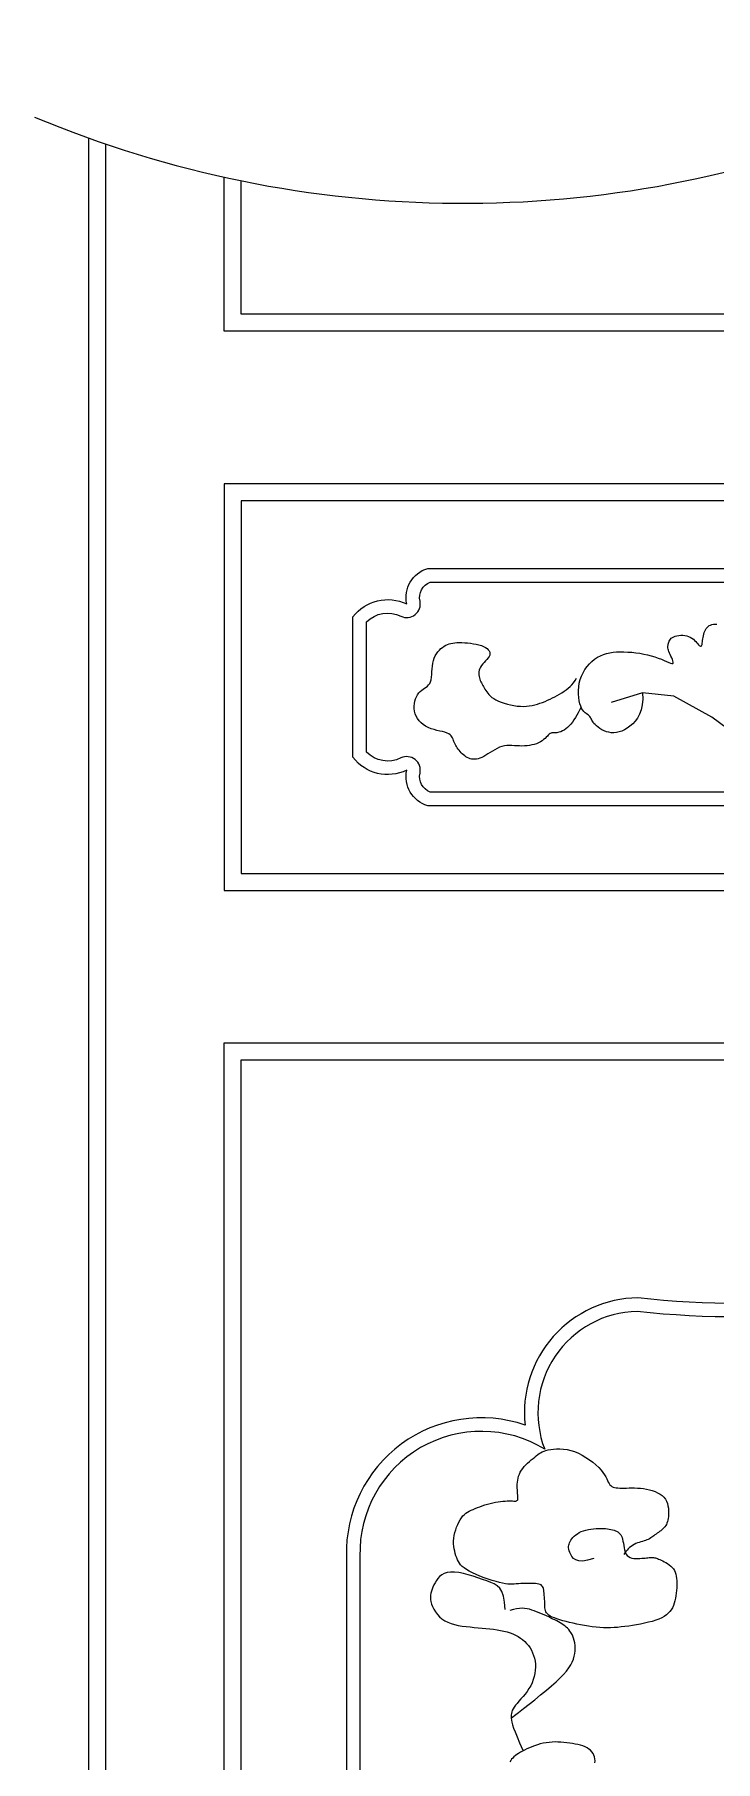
# Model space of a CAD drawing. Extents: x -66030 to 95157, y -13132 to 45879.
# Drawn here: x -27109.3 to -26954.6, y 32425.7 to 32818 of the extents above; entities that cross this region are included whole.
import ezdxf

# ---------------------------------------------------------------- set-up
doc = ezdxf.new("R2010")
doc.units = 0
doc.header["$LTSCALE"] = 100
doc.header["$MEASUREMENT"] = 0
for name, color, linetype in [('3', 11, 'CONTINUOUS'), ('4', 121, 'CONTINUOUS'), ('7', 105, 'CONTINUOUS')]:
    doc.layers.add(name, color=color, linetype=linetype)

msp = doc.modelspace()

# ---------------------------------------------------------------- linework, layer by layer
at = {"layer": '3'}
msp.add_lwpolyline([(-27109.28, 32799.29, 0.197288), (-26917.54, 32797.96, -0.174961), (-26698.52, 32799.78)], format="xyb", dxfattribs=at)
for points in [[(-26742.83, 32811.89), (-26742.83, 32750.63), (-27066.23, 32750.63), (-27066.23, 32785.65)], [(-27093.18, 32793.19), (-27093.18, 31868.98), (-26715.88, 31868.98), (-26715.88, 32805.34)]]:
    msp.add_lwpolyline(points, dxfattribs=at)
for points in [[(-27062.38, 32712.13), (-27062.38, 32627.43), (-26746.68, 32627.43), (-26746.68, 32712.13)], [(-27062.38, 32030.68), (-27062.38, 32585.08), (-26746.68, 32585.08), (-26746.68, 32030.68)]]:
    msp.add_lwpolyline(points, close=True, dxfattribs=at)
for points in [[(-27019.45, 32645.91, -0.365402), (-27021.72, 32650.23, 0.627178), (-27026.06, 32653.67, -0.317755), (-27033.89, 32654.97), (-27033.89, 32684.59, -0.317755), (-27026.06, 32685.89, 0.627178), (-27021.72, 32689.33, -0.365402), (-27019.45, 32693.65), (-26789.61, 32693.65, -0.365402), (-26787.35, 32689.33, 0.627178), (-26783, 32685.89, -0.317755), (-26775.17, 32684.59), (-26775.17, 32654.97, -0.317755), (-26783, 32653.67, 0.627178), (-26787.35, 32650.23, -0.365402), (-26789.61, 32645.91)], [(-26904.53, 32543.05, -0.251359), (-26925.19, 32528.41, -0.062454), (-26972.38, 32527.92, 0.520744), (-26993.4, 32496.63, 0.595172), (-27035.36, 32472.34), (-27035.49, 32146.5, 0.424263), (-27018.53, 32110.85, 0.477545), (-26990.65, 32067.99), (-26818.41, 32067.99, 0.477545), (-26790.54, 32110.85, 0.424263), (-26773.58, 32146.5), (-26773.71, 32472.34, 0.595172), (-26815.67, 32496.63, 0.520744), (-26836.69, 32527.92, -0.062454), (-26883.88, 32528.41, -0.251359)]]:
    msp.add_lwpolyline(points, format="xyb", close=True, dxfattribs=at)
at = {"layer": '4'}
for points in [[(-26746.68, 32812.63), (-26746.68, 32754.48), (-27062.38, 32754.48), (-27062.38, 32784.83)], [(-27097.03, 32794.54), (-27097.03, 31865.13), (-26712.03, 31865.13), (-26712.03, 32804.2)]]:
    msp.add_lwpolyline(points, dxfattribs=at)
for points in [[(-27066.23, 32715.98), (-27066.23, 32623.58), (-26742.83, 32623.58), (-26742.83, 32715.98)], [(-27066.23, 32026.83), (-27066.23, 32588.93), (-26742.83, 32588.93), (-26742.83, 32026.83)]]:
    msp.add_lwpolyline(points, close=True, dxfattribs=at)
msp.add_lwpolyline([(-27019.97, 32642.83, -0.394243), (-27024.72, 32650.9, -0.356522), (-27036.97, 32653.82), (-27036.97, 32685.74, -0.356522), (-27024.72, 32688.66, -0.394243), (-27019.97, 32696.73), (-26789.1, 32696.73, -0.394243), (-26784.35, 32688.66, -0.356522), (-26772.09, 32685.74), (-26772.09, 32653.82, -0.356522), (-26784.35, 32650.9, -0.394243), (-26789.1, 32642.83)], format="xyb", close=True, dxfattribs=at)
msp.add_lwpolyline([(-26905.07, 32551.5, -0.336997), (-26925.59, 32531.46, -0.062745), (-26972.22, 32531, 0.442879), (-26997.87, 32502.11, 0.522656), (-27038.44, 32472.3), (-27038.57, 32147.04, 0.390753), (-27022.24, 32109, 0.454265), (-26990.81, 32064.91), (-26904.53, 32064.91), (-26818.26, 32064.91, 0.454265), (-26786.82, 32109, 0.390753), (-26770.5, 32147.04), (-26770.63, 32472.3, 0.522656), (-26811.2, 32502.11, 0.442879), (-26836.85, 32531, -0.062745), (-26883.48, 32531.46, -0.336997), (-26904, 32551.5)], format="xyb", dxfattribs=at)
at = {"layer": '7'}
for points in [[(-26971.2, 32668.46), (-26971.14, 32667), (-26971.24, 32665.71), (-26971.49, 32664.58), (-26971.85, 32663.6), (-26972.31, 32662.75), (-26972.84, 32662.02), (-26973.42, 32661.4), (-26974.03, 32660.88), (-26974.64, 32660.44), (-26975.27, 32660.08), (-26975.89, 32659.8), (-26976.5, 32659.6), (-26977.11, 32659.47), (-26977.71, 32659.41), (-26978.29, 32659.42), (-26978.86, 32659.5), (-26979.4, 32659.64), (-26979.92, 32659.84), (-26980.4, 32660.08), (-26980.85, 32660.35), (-26981.26, 32660.64), (-26981.63, 32660.94), (-26981.94, 32661.25), (-26982.21, 32661.54), (-26982.41, 32661.81), (-26982.58, 32662.06), (-26982.7, 32662.3), (-26982.81, 32662.51), (-26982.91, 32662.72), (-26983.02, 32662.9), (-26983.14, 32663.08), (-26983.29, 32663.24), (-26983.48, 32663.4), (-26983.71, 32663.56), (-26983.96, 32663.74), (-26984.22, 32663.96), (-26984.49, 32664.22), (-26984.76, 32664.54), (-26985.01, 32664.93), (-26985.23, 32665.41), (-26985.42, 32665.99), (-26985.57, 32666.65), (-26985.68, 32667.38), (-26985.74, 32668.16), (-26985.73, 32668.98), (-26985.67, 32669.82), (-26985.54, 32670.66), (-26985.33, 32671.48), (-26985.04, 32672.28), (-26984.69, 32673.04), (-26984.26, 32673.76), (-26983.78, 32674.43), (-26983.25, 32675.05), (-26982.67, 32675.61), (-26982.06, 32676.11), (-26981.42, 32676.54), (-26980.75, 32676.9), (-26980.07, 32677.19), (-26979.36, 32677.41), (-26978.62, 32677.58), (-26977.86, 32677.7), (-26977.07, 32677.77), (-26976.25, 32677.79), (-26975.41, 32677.79), (-26974.53, 32677.75), (-26973.63, 32677.68), (-26972.72, 32677.58), (-26971.82, 32677.45), (-26970.92, 32677.29), (-26970.04, 32677.1), (-26969.19, 32676.88), (-26968.37, 32676.64), (-26967.61, 32676.37), (-26966.91, 32676.09), (-26966.26, 32675.81), (-26965.7, 32675.56), (-26965.21, 32675.35), (-26964.81, 32675.2), (-26964.5, 32675.12), (-26964.3, 32675.13), (-26964.2, 32675.24), (-26964.2, 32675.44), (-26964.27, 32675.71), (-26964.4, 32676.04), (-26964.56, 32676.4), (-26964.74, 32676.78), (-26964.92, 32677.16), (-26965.09, 32677.52), (-26965.22, 32677.85), (-26965.31, 32678.15), (-26965.38, 32678.42), (-26965.42, 32678.66), (-26965.43, 32678.9), (-26965.42, 32679.12), (-26965.39, 32679.34), (-26965.35, 32679.56), (-26965.29, 32679.78), (-26965.22, 32680.01), (-26965.12, 32680.23), (-26965, 32680.45), (-26964.84, 32680.66), (-26964.64, 32680.86), (-26964.4, 32681.04), (-26964.1, 32681.2), (-26963.76, 32681.33), (-26963.37, 32681.44), (-26962.94, 32681.52), (-26962.5, 32681.56), (-26962.04, 32681.56), (-26961.58, 32681.52), (-26961.14, 32681.43), (-26960.72, 32681.3), (-26960.33, 32681.11), (-26959.97, 32680.89), (-26959.64, 32680.64), (-26959.35, 32680.37), (-26959.08, 32680.1), (-26958.85, 32679.84), (-26958.64, 32679.6), (-26958.45, 32679.39), (-26958.29, 32679.23), (-26958.15, 32679.12), (-26958.03, 32679.05), (-26957.93, 32679.04), (-26957.85, 32679.07), (-26957.78, 32679.16), (-26957.71, 32679.3), (-26957.66, 32679.49), (-26957.61, 32679.74), (-26957.57, 32680.03), (-26957.53, 32680.36), (-26957.48, 32680.72), (-26957.42, 32681.08), (-26957.35, 32681.46), (-26957.27, 32681.83), (-26957.17, 32682.18), (-26957.05, 32682.52), (-26956.9, 32682.82), (-26956.73, 32683.1), (-26956.53, 32683.35), (-26956.3, 32683.56), (-26956.05, 32683.74), (-26955.75, 32683.88), (-26955.43, 32683.99), (-26955.07, 32684.06), (-26954.68, 32684.08), (-26954.27, 32684.07)], [(-26985.14, 32665.22), (-26985.33, 32664.85), (-26985.56, 32664.41), (-26985.82, 32663.92), (-26986.1, 32663.41), (-26986.42, 32662.87), (-26986.76, 32662.35), (-26987.11, 32661.84), (-26987.48, 32661.37), (-26987.86, 32660.96), (-26988.25, 32660.59), (-26988.63, 32660.28), (-26989.01, 32660.02), (-26989.39, 32659.81), (-26989.74, 32659.64), (-26990.08, 32659.52), (-26990.39, 32659.44), (-26990.67, 32659.39), (-26990.92, 32659.38), (-26991.16, 32659.38), (-26991.37, 32659.38), (-26991.58, 32659.38), (-26991.78, 32659.36), (-26991.97, 32659.3), (-26992.16, 32659.21), (-26992.36, 32659.06), (-26992.58, 32658.86), (-26992.8, 32658.63), (-26993.05, 32658.38), (-26993.33, 32658.12), (-26993.64, 32657.84), (-26993.98, 32657.58), (-26994.36, 32657.34), (-26994.79, 32657.12), (-26995.26, 32656.92), (-26995.76, 32656.76), (-26996.3, 32656.63), (-26996.85, 32656.52), (-26997.41, 32656.44), (-26997.99, 32656.4), (-26998.57, 32656.38), (-26999.15, 32656.4), (-26999.72, 32656.43), (-27000.29, 32656.46), (-27000.86, 32656.49), (-27001.43, 32656.5), (-27001.99, 32656.48), (-27002.55, 32656.41), (-27003.11, 32656.29), (-27003.66, 32656.09), (-27004.2, 32655.84), (-27004.74, 32655.55), (-27005.27, 32655.24), (-27005.79, 32654.91), (-27006.29, 32654.59), (-27006.78, 32654.29), (-27007.25, 32654.02), (-27007.69, 32653.8), (-27008.12, 32653.62), (-27008.52, 32653.5), (-27008.91, 32653.41), (-27009.29, 32653.37), (-27009.65, 32653.37), (-27010, 32653.42), (-27010.33, 32653.49), (-27010.66, 32653.61), (-27010.98, 32653.76), (-27011.29, 32653.94), (-27011.58, 32654.14), (-27011.87, 32654.37), (-27012.14, 32654.61), (-27012.39, 32654.87), (-27012.63, 32655.14), (-27012.86, 32655.41), (-27013.07, 32655.69), (-27013.27, 32655.97), (-27013.45, 32656.26), (-27013.61, 32656.54), (-27013.76, 32656.83), (-27013.9, 32657.12), (-27014.01, 32657.4), (-27014.12, 32657.68), (-27014.22, 32657.96), (-27014.34, 32658.22), (-27014.48, 32658.48), (-27014.66, 32658.72), (-27014.9, 32658.95), (-27015.21, 32659.15), (-27015.59, 32659.34), (-27016.07, 32659.5), (-27016.62, 32659.65), (-27017.23, 32659.79), (-27017.87, 32659.95), (-27018.54, 32660.12), (-27019.2, 32660.33), (-27019.85, 32660.58), (-27020.45, 32660.88), (-27021, 32661.24), (-27021.49, 32661.66), (-27021.92, 32662.13), (-27022.28, 32662.64), (-27022.58, 32663.17), (-27022.81, 32663.73), (-27022.96, 32664.31), (-27023.05, 32664.89), (-27023.06, 32665.46), (-27023.01, 32666.03), (-27022.9, 32666.57), (-27022.73, 32667.1), (-27022.52, 32667.59), (-27022.26, 32668.04), (-27021.98, 32668.44), (-27021.67, 32668.79), (-27021.34, 32669.08), (-27021.01, 32669.33), (-27020.67, 32669.56), (-27020.34, 32669.78), (-27020.04, 32670.02), (-27019.76, 32670.28), (-27019.53, 32670.6), (-27019.34, 32670.99), (-27019.2, 32671.46), (-27019.11, 32672.01), (-27019.05, 32672.61), (-27019.01, 32673.24), (-27018.96, 32673.9), (-27018.9, 32674.56), (-27018.81, 32675.2), (-27018.68, 32675.82), (-27018.49, 32676.38), (-27018.25, 32676.9), (-27017.97, 32677.37), (-27017.66, 32677.8), (-27017.32, 32678.18), (-27016.96, 32678.52), (-27016.59, 32678.81), (-27016.22, 32679.07), (-27015.85, 32679.28), (-27015.48, 32679.46), (-27015.1, 32679.6), (-27014.7, 32679.71), (-27014.28, 32679.79), (-27013.83, 32679.85), (-27013.34, 32679.88), (-27012.8, 32679.89), (-27012.21, 32679.88), (-27011.57, 32679.85), (-27010.92, 32679.8), (-27010.25, 32679.73), (-27009.58, 32679.63), (-27008.94, 32679.51), (-27008.33, 32679.37), (-27007.77, 32679.2), (-27007.27, 32679), (-27006.85, 32678.78), (-27006.49, 32678.53), (-27006.21, 32678.27), (-27006, 32677.98), (-27005.88, 32677.69), (-27005.85, 32677.38), (-27005.9, 32677.06), (-27006.04, 32676.74), (-27006.25, 32676.41), (-27006.52, 32676.08), (-27006.82, 32675.74), (-27007.14, 32675.39), (-27007.45, 32675.05), (-27007.73, 32674.69), (-27007.97, 32674.34), (-27008.15, 32673.98), (-27008.27, 32673.62), (-27008.33, 32673.26), (-27008.36, 32672.91), (-27008.34, 32672.56), (-27008.3, 32672.22), (-27008.22, 32671.9), (-27008.13, 32671.58), (-27008.03, 32671.28), (-27007.91, 32670.99), (-27007.78, 32670.71), (-27007.64, 32670.44), (-27007.49, 32670.16), (-27007.33, 32669.89), (-27007.16, 32669.61), (-27006.98, 32669.32), (-27006.79, 32669.02), (-27006.58, 32668.71), (-27006.35, 32668.39), (-27006.08, 32668.07), (-27005.77, 32667.76), (-27005.4, 32667.45), (-27004.98, 32667.15), (-27004.49, 32666.85), (-27003.92, 32666.58), (-27003.29, 32666.32), (-27002.61, 32666.09), (-27001.89, 32665.89), (-27001.15, 32665.71), (-27000.41, 32665.57), (-26999.66, 32665.47), (-26998.93, 32665.41), (-26998.23, 32665.4), (-26997.56, 32665.42), (-26996.91, 32665.49), (-26996.28, 32665.6), (-26995.67, 32665.73), (-26995.07, 32665.9), (-26994.49, 32666.09), (-26993.9, 32666.3), (-26993.33, 32666.53), (-26992.75, 32666.77), (-26992.19, 32667.04), (-26991.63, 32667.31), (-26991.08, 32667.6), (-26990.54, 32667.9), (-26990.01, 32668.2), (-26989.5, 32668.51), (-26989, 32668.83), (-26988.53, 32669.16), (-26988.07, 32669.51), (-26987.63, 32669.89), (-26987.22, 32670.3), (-26986.84, 32670.75), (-26986.5, 32671.25), (-26986.18, 32671.81)], [(-26914.64, 32657.97), (-26922.5, 32652.71), (-26933.15, 32651.53), (-26941.82, 32652.9), (-26955.43, 32662.95), (-26964.1, 32667.68), (-26971.2, 32668.46), (-26978.3, 32666.3)], [(-26982.27, 32471.8), (-26983.65, 32471.38), (-26984.77, 32471.22), (-26985.66, 32471.27), (-26986.34, 32471.48), (-26986.86, 32471.81), (-26987.23, 32472.22), (-26987.5, 32472.67), (-26987.69, 32473.12), (-26987.83, 32473.52), (-26987.92, 32473.88), (-26987.97, 32474.21), (-26987.98, 32474.52), (-26987.95, 32474.8), (-26987.88, 32475.08), (-26987.77, 32475.36), (-26987.63, 32475.64), (-26987.45, 32475.93), (-26987.23, 32476.24), (-26986.98, 32476.54), (-26986.69, 32476.84), (-26986.36, 32477.13), (-26985.98, 32477.41), (-26985.56, 32477.66), (-26985.1, 32477.89), (-26984.6, 32478.08), (-26984.05, 32478.23), (-26983.49, 32478.36), (-26982.9, 32478.46), (-26982.31, 32478.54), (-26981.73, 32478.59), (-26981.15, 32478.61), (-26980.61, 32478.62), (-26980.09, 32478.61), (-26979.61, 32478.59), (-26979.16, 32478.55), (-26978.75, 32478.49), (-26978.36, 32478.41), (-26977.99, 32478.33), (-26977.66, 32478.22), (-26977.34, 32478.1), (-26977.06, 32477.97), (-26976.79, 32477.81), (-26976.55, 32477.63), (-26976.33, 32477.42), (-26976.14, 32477.17), (-26975.97, 32476.89), (-26975.83, 32476.55), (-26975.71, 32476.16), (-26975.62, 32475.72), (-26975.54, 32475.24), (-26975.46, 32474.74), (-26975.38, 32474.23), (-26975.27, 32473.73), (-26975.13, 32473.27), (-26974.94, 32472.85), (-26974.7, 32472.5), (-26974.39, 32472.23), (-26974.02, 32472.03), (-26973.61, 32471.9), (-26973.17, 32471.82), (-26972.72, 32471.78), (-26972.26, 32471.78), (-26971.8, 32471.8), (-26971.37, 32471.83), (-26970.97, 32471.86), (-26970.61, 32471.9), (-26970.27, 32471.93), (-26969.96, 32471.97), (-26969.67, 32471.99), (-26969.4, 32472.01), (-26969.15, 32472.02), (-26968.91, 32472.01), (-26968.68, 32471.99), (-26968.46, 32471.96), (-26968.24, 32471.91), (-26968.02, 32471.84), (-26967.78, 32471.76), (-26967.52, 32471.66), (-26967.25, 32471.54), (-26966.94, 32471.4), (-26966.6, 32471.24), (-26966.24, 32471.05), (-26965.86, 32470.85), (-26965.48, 32470.62), (-26965.12, 32470.36), (-26964.77, 32470.08), (-26964.45, 32469.77), (-26964.17, 32469.43), (-26963.94, 32469.05), (-26963.76, 32468.65), (-26963.62, 32468.22), (-26963.52, 32467.76), (-26963.45, 32467.27), (-26963.41, 32466.76), (-26963.4, 32466.23), (-26963.4, 32465.68), (-26963.42, 32465.1), (-26963.45, 32464.51), (-26963.51, 32463.92), (-26963.59, 32463.33), (-26963.69, 32462.74), (-26963.82, 32462.17), (-26963.98, 32461.62), (-26964.17, 32461.09), (-26964.39, 32460.6), (-26964.66, 32460.15), (-26964.98, 32459.72), (-26965.34, 32459.33), (-26965.77, 32458.96), (-26966.26, 32458.62), (-26966.82, 32458.31), (-26967.46, 32458.02), (-26968.18, 32457.75), (-26968.97, 32457.51), (-26969.82, 32457.29), (-26970.7, 32457.08), (-26971.61, 32456.9), (-26972.52, 32456.73), (-26973.44, 32456.58), (-26974.33, 32456.45), (-26975.19, 32456.33), (-26976.02, 32456.23), (-26976.84, 32456.14), (-26977.64, 32456.08), (-26978.44, 32456.04), (-26979.24, 32456.03), (-26980.05, 32456.04), (-26980.88, 32456.08), (-26981.74, 32456.15), (-26982.61, 32456.26), (-26983.49, 32456.38), (-26984.38, 32456.53), (-26985.26, 32456.69), (-26986.12, 32456.87), (-26986.97, 32457.06), (-26987.78, 32457.25), (-26988.56, 32457.45), (-26989.29, 32457.65), (-26989.98, 32457.85), (-26990.61, 32458.06), (-26991.18, 32458.27), (-26991.69, 32458.49), (-26992.13, 32458.71), (-26992.49, 32458.94), (-26992.78, 32459.18), (-26992.99, 32459.42), (-26993.14, 32459.68), (-26993.25, 32459.95), (-26993.31, 32460.24), (-26993.35, 32460.56), (-26993.37, 32460.9), (-26993.38, 32461.28), (-26993.4, 32461.69), (-26993.41, 32462.12), (-26993.43, 32462.56), (-26993.46, 32463.01), (-26993.49, 32463.45), (-26993.53, 32463.88), (-26993.58, 32464.27), (-26993.63, 32464.63), (-26993.69, 32464.94), (-26993.77, 32465.21), (-26993.88, 32465.43), (-26994.02, 32465.61), (-26994.2, 32465.77), (-26994.43, 32465.88), (-26994.72, 32465.98), (-26995.08, 32466.05), (-26995.5, 32466.09), (-26995.99, 32466.12), (-26996.53, 32466.14), (-26997.09, 32466.14), (-26997.67, 32466.13), (-26998.25, 32466.11), (-26998.82, 32466.08), (-26999.36, 32466.05), (-26999.86, 32466.01), (-27000.33, 32465.98), (-27000.8, 32465.96), (-27001.28, 32465.96), (-27001.79, 32465.99), (-27002.34, 32466.06), (-27002.96, 32466.17), (-27003.67, 32466.32), (-27004.46, 32466.53), (-27005.33, 32466.79), (-27006.25, 32467.1), (-27007.18, 32467.43), (-27008.11, 32467.79), (-27009, 32468.16), (-27009.83, 32468.53), (-27010.56, 32468.91), (-27011.19, 32469.27), (-27011.7, 32469.63), (-27012.13, 32469.98), (-27012.49, 32470.35), (-27012.77, 32470.72), (-27013.01, 32471.11), (-27013.21, 32471.52), (-27013.39, 32471.95), (-27013.56, 32472.42), (-27013.72, 32472.91), (-27013.85, 32473.43), (-27013.96, 32473.98), (-27014.04, 32474.55), (-27014.08, 32475.14), (-27014.08, 32475.75), (-27014.04, 32476.38), (-27013.95, 32477.02), (-27013.8, 32477.66), (-27013.62, 32478.3), (-27013.4, 32478.92), (-27013.16, 32479.52), (-27012.88, 32480.08), (-27012.59, 32480.59), (-27012.29, 32481.05), (-27011.97, 32481.45), (-27011.64, 32481.79), (-27011.29, 32482.08), (-27010.93, 32482.33), (-27010.54, 32482.55), (-27010.13, 32482.76), (-27009.68, 32482.95), (-27009.21, 32483.14), (-27008.69, 32483.34), (-27008.15, 32483.55), (-27007.58, 32483.75), (-27006.99, 32483.95), (-27006.39, 32484.13), (-27005.79, 32484.31), (-27005.18, 32484.46), (-27004.59, 32484.59), (-27004.01, 32484.69), (-27003.45, 32484.77), (-27002.91, 32484.82), (-27002.4, 32484.85), (-27001.92, 32484.87), (-27001.48, 32484.88), (-27001.09, 32484.88), (-27000.74, 32484.87), (-27000.44, 32484.85), (-27000.19, 32484.85), (-26999.99, 32484.85), (-26999.82, 32484.88), (-26999.7, 32484.93), (-26999.61, 32485.02), (-26999.54, 32485.15), (-26999.51, 32485.33), (-26999.5, 32485.56), (-26999.5, 32485.85), (-26999.52, 32486.18), (-26999.55, 32486.55), (-26999.58, 32486.94), (-26999.6, 32487.36), (-26999.62, 32487.8), (-26999.63, 32488.25), (-26999.62, 32488.7), (-26999.59, 32489.15), (-26999.53, 32489.61), (-26999.45, 32490.06), (-26999.32, 32490.51), (-26999.16, 32490.95), (-26998.96, 32491.4), (-26998.7, 32491.83), (-26998.4, 32492.26), (-26998.06, 32492.68), (-26997.68, 32493.08), (-26997.28, 32493.47), (-26996.87, 32493.85), (-26996.46, 32494.2), (-26996.06, 32494.54), (-26995.68, 32494.84), (-26995.33, 32495.13), (-26994.99, 32495.38), (-26994.66, 32495.61), (-26994.32, 32495.82), (-26993.96, 32496.01), (-26993.56, 32496.18), (-26993.11, 32496.32), (-26992.61, 32496.45), (-26992.03, 32496.57), (-26991.39, 32496.65), (-26990.69, 32496.7), (-26989.94, 32496.71), (-26989.15, 32496.66), (-26988.33, 32496.54), (-26987.48, 32496.35), (-26986.62, 32496.08), (-26985.75, 32495.72), (-26984.88, 32495.28), (-26984.04, 32494.77), (-26983.23, 32494.23), (-26982.47, 32493.65), (-26981.77, 32493.05), (-26981.14, 32492.46), (-26980.61, 32491.88), (-26980.17, 32491.33), (-26979.82, 32490.81), (-26979.54, 32490.34), (-26979.32, 32489.89), (-26979.13, 32489.49), (-26978.96, 32489.14), (-26978.79, 32488.82), (-26978.61, 32488.56), (-26978.39, 32488.34), (-26978.15, 32488.16), (-26977.87, 32488.03), (-26977.55, 32487.93), (-26977.2, 32487.86), (-26976.81, 32487.82), (-26976.37, 32487.79), (-26975.9, 32487.79), (-26975.38, 32487.79), (-26974.82, 32487.8), (-26974.24, 32487.81), (-26973.62, 32487.82), (-26972.98, 32487.81), (-26972.32, 32487.79), (-26971.65, 32487.74), (-26970.97, 32487.66), (-26970.29, 32487.56), (-26969.62, 32487.41), (-26968.96, 32487.23), (-26968.34, 32487), (-26967.75, 32486.74), (-26967.21, 32486.44), (-26966.73, 32486.09), (-26966.32, 32485.7), (-26965.99, 32485.26), (-26965.74, 32484.79), (-26965.54, 32484.29), (-26965.41, 32483.77), (-26965.32, 32483.25), (-26965.28, 32482.74), (-26965.26, 32482.24), (-26965.28, 32481.76), (-26965.31, 32481.32), (-26965.36, 32480.9), (-26965.43, 32480.52), (-26965.52, 32480.17), (-26965.63, 32479.84), (-26965.77, 32479.54), (-26965.92, 32479.26), (-26966.11, 32478.99), (-26966.32, 32478.75), (-26966.55, 32478.52), (-26966.79, 32478.3), (-26967.05, 32478.09), (-26967.32, 32477.9), (-26967.58, 32477.7), (-26967.85, 32477.52), (-26968.11, 32477.33), (-26968.36, 32477.15), (-26968.6, 32476.97), (-26968.84, 32476.79), (-26969.08, 32476.61), (-26969.33, 32476.45), (-26969.59, 32476.29), (-26969.87, 32476.14), (-26970.17, 32476.01), (-26970.5, 32475.89), (-26970.84, 32475.78), (-26971.2, 32475.67), (-26971.57, 32475.56), (-26971.95, 32475.44), (-26972.33, 32475.31), (-26972.71, 32475.16), (-26973.08, 32474.98), (-26973.44, 32474.77), (-26973.78, 32474.54), (-26974.11, 32474.28), (-26974.41, 32474), (-26974.7, 32473.71), (-26974.97, 32473.39), (-26975.22, 32473.06), (-26975.44, 32472.72)], [(-27002.4, 32460.17), (-27002.53, 32461.9), (-27002.78, 32463.24), (-27003.14, 32464.27), (-27003.62, 32465.03), (-27004.2, 32465.59), (-27004.88, 32466.02), (-27005.67, 32466.36), (-27006.56, 32466.68), (-27007.54, 32467.02), (-27008.58, 32467.38), (-27009.67, 32467.74), (-27010.77, 32468.07), (-27011.86, 32468.36), (-27012.91, 32468.58), (-27013.89, 32468.7), (-27014.78, 32468.72), (-27015.55, 32468.61), (-27016.21, 32468.39), (-27016.78, 32468.07), (-27017.26, 32467.68), (-27017.67, 32467.24), (-27018.01, 32466.76), (-27018.31, 32466.26), (-27018.57, 32465.77), (-27018.79, 32465.29), (-27018.99, 32464.84), (-27019.15, 32464.39), (-27019.27, 32463.93), (-27019.35, 32463.48), (-27019.37, 32463), (-27019.34, 32462.51), (-27019.24, 32461.99), (-27019.08, 32461.43), (-27018.86, 32460.85), (-27018.56, 32460.25), (-27018.2, 32459.67), (-27017.78, 32459.1), (-27017.29, 32458.56), (-27016.73, 32458.08), (-27016.1, 32457.65), (-27015.41, 32457.29), (-27014.67, 32457), (-27013.87, 32456.77), (-27013.03, 32456.58), (-27012.16, 32456.44), (-27011.27, 32456.32), (-27010.36, 32456.23), (-27009.45, 32456.14), (-27008.54, 32456.06), (-27007.64, 32455.98), (-27006.75, 32455.9), (-27005.88, 32455.8), (-27005.03, 32455.7), (-27004.2, 32455.58), (-27003.41, 32455.44), (-27002.65, 32455.28), (-27001.93, 32455.1), (-27001.25, 32454.88), (-27000.61, 32454.64), (-27000.01, 32454.37), (-26999.44, 32454.06), (-26998.9, 32453.72), (-26998.41, 32453.35), (-26997.94, 32452.94), (-26997.51, 32452.5), (-26997.11, 32452.02), (-26996.74, 32451.5), (-26996.42, 32450.96), (-26996.15, 32450.38), (-26995.91, 32449.77), (-26995.73, 32449.14), (-26995.6, 32448.48), (-26995.52, 32447.81), (-26995.5, 32447.11), (-26995.54, 32446.4), (-26995.63, 32445.69), (-26995.78, 32444.97), (-26995.99, 32444.26), (-26996.26, 32443.57), (-26996.58, 32442.89), (-26996.97, 32442.23), (-26997.4, 32441.6), (-26997.86, 32440.99), (-26998.33, 32440.42), (-26998.8, 32439.87), (-26999.25, 32439.35), (-26999.67, 32438.87), (-27000.03, 32438.43), (-27000.34, 32438.02), (-27000.58, 32437.64), (-27000.76, 32437.28), (-27000.89, 32436.93), (-27000.98, 32436.59), (-27001.03, 32436.24), (-27001.04, 32435.88), (-27001.02, 32435.49), (-27000.97, 32435.07), (-27000.87, 32434.59), (-27000.71, 32434), (-27000.48, 32433.27), (-27000.14, 32432.37), (-26999.68, 32431.26), (-26999.09, 32429.89), (-26998.34, 32428.25)], [(-27001.02, 32435.54), (-27000.3, 32436.09), (-26999.34, 32436.82), (-26998.21, 32437.69), (-26996.96, 32438.67), (-26995.65, 32439.71), (-26994.32, 32440.78), (-26993.03, 32441.84), (-26991.84, 32442.86), (-26990.8, 32443.8), (-26989.9, 32444.66), (-26989.13, 32445.47), (-26988.48, 32446.22), (-26987.94, 32446.93), (-26987.5, 32447.61), (-26987.15, 32448.27), (-26986.89, 32448.92), (-26986.69, 32449.56), (-26986.56, 32450.2), (-26986.48, 32450.83), (-26986.46, 32451.45), (-26986.49, 32452.04), (-26986.57, 32452.61), (-26986.68, 32453.15), (-26986.83, 32453.65), (-26987, 32454.12), (-26987.2, 32454.54), (-26987.43, 32454.94), (-26987.68, 32455.3), (-26987.95, 32455.63), (-26988.24, 32455.94), (-26988.54, 32456.22), (-26988.86, 32456.48), (-26989.19, 32456.73), (-26989.53, 32456.96), (-26989.89, 32457.18), (-26990.27, 32457.4), (-26990.66, 32457.61), (-26991.08, 32457.82), (-26991.53, 32458.04), (-26992, 32458.26), (-26992.5, 32458.5), (-26993.02, 32458.74), (-26993.56, 32458.99), (-26994.11, 32459.23), (-26994.67, 32459.46), (-26995.23, 32459.69), (-26995.79, 32459.89), (-26996.34, 32460.08), (-26996.88, 32460.24), (-26997.41, 32460.36), (-26997.96, 32460.45), (-26998.53, 32460.48), (-26999.13, 32460.46), (-26999.79, 32460.38), (-27000.5, 32460.22), (-27001.29, 32459.99)], [(-26982.01, 32425.36), (-26981.97, 32425.84), (-26981.99, 32426.3), (-26982.08, 32426.73), (-26982.22, 32427.14), (-26982.42, 32427.52), (-26982.68, 32427.88), (-26982.99, 32428.21), (-26983.36, 32428.5), (-26983.78, 32428.76), (-26984.24, 32428.99), (-26984.75, 32429.19), (-26985.29, 32429.36), (-26985.87, 32429.51), (-26986.47, 32429.64), (-26987.09, 32429.76), (-26987.73, 32429.85), (-26988.38, 32429.94), (-26989.04, 32430.01), (-26989.71, 32430.06), (-26990.39, 32430.09), (-26991.06, 32430.1), (-26991.74, 32430.08), (-26992.42, 32430.02), (-26993.09, 32429.94), (-26993.76, 32429.81), (-26994.42, 32429.65), (-26995.06, 32429.46), (-26995.69, 32429.25), (-26996.3, 32429.02), (-26996.88, 32428.78), (-26997.44, 32428.53), (-26997.96, 32428.27), (-26998.45, 32428.02), (-26998.91, 32427.77), (-26999.33, 32427.51), (-26999.72, 32427.26), (-27000.07, 32427), (-27000.38, 32426.73), (-27000.66, 32426.46), (-27000.91, 32426.18), (-27001.13, 32425.9), (-27001.33, 32425.6)]]:
    msp.add_lwpolyline(points, dxfattribs=at)

doc.saveas('drawing.dxf')
